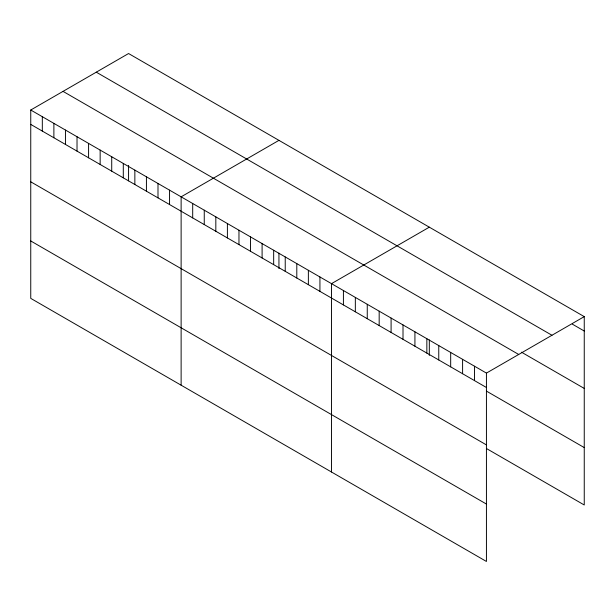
<?xml version="1.0" encoding="UTF-8"?>
<svg xmlns="http://www.w3.org/2000/svg" width="615" height="615" viewBox="0 0 615 615"><rect width="100%" height="100%" fill="white"/><g stroke="black" fill="none" stroke-linecap="round" stroke-linejoin="round"><path stroke-width="0.92" d="M30.75 110.016L486.434 373.097L486.434 561.464L30.75 298.375L30.75 110.016L128.566 53.536L584.25 316.625L584.25 504.984L486.526 448.566M278.941 140.358L181.125 196.831L181.125 385.19M429.316 227.173L331.5 283.653L331.5 472.013M486.434 373.097L584.25 316.625M572.334 324.136L584.25 331.024M96.286 72.178L551.97 335.26M521.482 352.187L584.25 388.426M63.03 91.374L518.714 354.463M30.75 124.407L486.434 387.496M486.526 391.155L584.25 447.582M30.75 181.817L486.434 444.906M30.75 240.965L486.434 504.054M474.519 366.217L474.519 380.616M462.595 359.337L462.595 373.736M450.68 352.457L450.68 366.848M438.764 345.576L438.764 359.967M429.316 339.926L429.316 355.401M426.848 338.696L426.848 353.087M414.925 331.816L414.925 346.207M403.01 324.935L403.01 339.326M391.094 318.055L391.094 332.446M379.171 311.175L379.171 325.566M367.255 304.294L367.255 318.685M355.339 297.414L355.339 311.805M343.416 290.534L343.416 304.925M319.931 276.973L319.931 291.364M308.369 270.293L308.369 284.684M296.799 263.612L296.799 278.011M285.229 256.939L285.229 271.33M278.941 253.111L278.941 268.578M273.667 250.259L273.667 264.65M262.098 243.578L262.098 257.977M250.528 236.898L250.528 251.297M238.966 230.225L238.966 244.616M227.396 223.545L227.396 237.936M215.827 216.864L215.827 231.263M204.257 210.184L204.257 224.583M192.695 203.511L192.695 217.902M169.556 190.15L169.556 204.549M157.994 183.478L157.994 197.869M146.424 176.797L146.424 191.188M134.854 170.117L134.854 184.515M128.566 165.381L128.566 180.848M123.292 163.436L123.292 177.835M111.722 156.763L111.722 171.155M100.153 150.083L100.153 164.474M88.583 143.403L88.583 157.801M77.021 136.722L77.021 151.121M65.451 130.049L65.451 144.44M53.882 123.369L53.882 137.76M42.32 116.689L42.32 131.087"/></g></svg>
